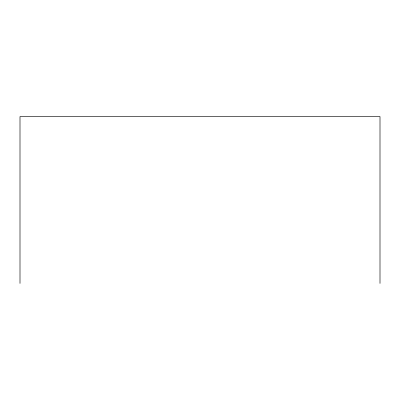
<?xml version="1.0" encoding="UTF-8"?>
<svg xmlns="http://www.w3.org/2000/svg" width="400" height="400" viewBox="0 0 400 400"><rect width="100%" height="100%" fill="white"/><g stroke="black" fill="none" stroke-linecap="round" stroke-linejoin="round"><path stroke-width="0.6" d="M380 283.435L380 116.565L20 116.565L20 283.435"/></g></svg>
